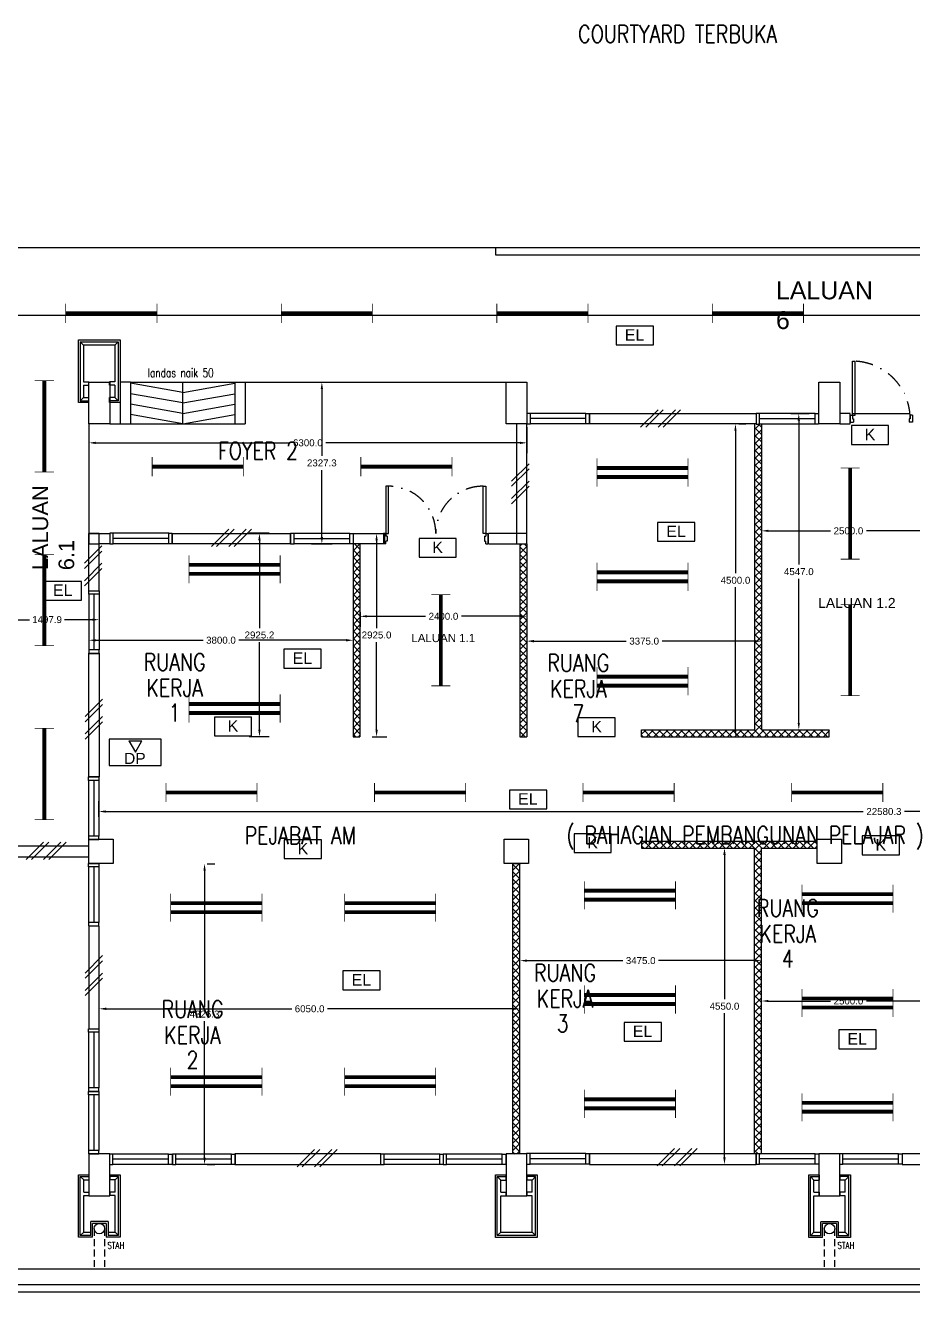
# Model space of a CAD drawing. Header units: inches. Extents: x -46 to 79554, y -41 to 101629.
# Drawn here: x 19275 to 32038, y 11924 to 30135 of the extents above; entities that cross this region are included whole.
import ezdxf
from ezdxf.enums import TextEntityAlignment as Align

# ---------------------------------------------------------------- set-up
doc = ezdxf.new("R2010")
doc.units = ezdxf.units.IN
doc.header["$MEASUREMENT"] = 0
doc.linetypes.add('DASHDOT', pattern=[1, 0.5, -0.25, 0, -0.25])
doc.linetypes.add('HIDDEN', pattern=[0.375, 0.25, -0.125])
for name, color, linetype in [('A-ARR', 4, 'Continuous'), ('A-COLUMN', 3, 'Continuous'), ('A-DOOR', 9, 'Continuous'), ('A-DRAIN', 9, 'Continuous'), ('A-DROP', 8, 'Continuous'), ('A-HATCH', 8, 'Continuous'), ('A-NOTE', 2, 'Continuous'), ('A-PANEL', 13, 'Continuous'), ('A-PARTITION', 4, 'Continuous'), ('A-PTILE', 8, 'Continuous'), ('A-ROOMSYM', 3, 'Continuous'), ('A-RWDP', 4, 'Continuous'), ('A-SYM', 8, 'Continuous'), ('A-TXTBOMBA', 7, 'Continuous'), ('A-WALL', 1, 'Continuous'), ('A-WIN', 9, 'Continuous'), ('A-WLH', 7, 'Continuous'), ('EL LIGHT', 6, 'Continuous'), ('FITTING', 1, 'Continuous'), ('K LIGHT', 3, 'Continuous'), ('LAMP', 5, 'Continuous'), ('MEAS', 7, 'Continuous')]:
    doc.layers.add(name, color=color, linetype=linetype)
doc.styles.add('arial', font='arial.ttf')
doc.styles.add('ROMANS', font='romans.shx', dxfattribs={"width": 0.75, "height": 200})
doc.styles.get("Standard").update_dxf_attribs({"font": 'arial.ttf'})
doc.styles.add('style1', font='romans.shx', dxfattribs={"height": 750})
doc.dimstyles.get("Standard").update_dxf_attribs({"dimtxt": 100, "dimasz": 100, "dimexe": 150, "dimexo": 50, "dimgap": 50, "dimtad": 0, "dimtih": 1, "dimtoh": 1, "dimdec": 1, "dimzin": 0, "dimdsep": 46, "dimtxsty": 'Standard', "dimcen": 0.09, "dimadec": 0, "dimazin": 0, "dimtfac": 1, "dimtdec": 1, "dimtofl": 0, "dimtmove": 0, "dimatfit": 3, "dimfxl": 1, "dimtolj": 1, "dimtzin": 0, "dimarcsym": 0})
pattern_1 = [(45, (2570.67, -198349.356), (-53.033009, 53.033009), []), (135, (2570.67, -198349.356), (-53.033009, -53.033009), [])]

# ---------------------------------------------------------------- blocks, each defined once
blk = doc.blocks.new('A$C75E66BF6')
at = {"layer": 'A-NOTE', "color": 8, "linetype": 'Continuous', "ltscale": 500}
for p, q in [((75, 825), (25, 875)), ((75, 650), (75, 825)), ((75, 825), (150, 825)), ((150, 875), (150, 825)), ((450, 875), (450, 825)), ((525, 825), (450, 825)), ((525, 825), (575, 875)), ((525, 650), (525, 825)), ((75, 650), (150, 650)), ((75, 75), (75, 600)), ((75, 600), (150, 600)), ((150, 650), (150, 600)), ((525, 650), (450, 650)), ((450, 650), (450, 600)), ((525, 600), (450, 600)), ((525, 75), (525, 600)), ((75, 75), (25, 25)), ((75, 75), (175, 75)), ((425, 75), (525, 75)), ((525, 75), (575, 25))]:
    blk.add_line(p, q, dxfattribs=at)
at = {"layer": 'A-PANEL', "color": 8}
for p, q in [((0, 0), (0, 900)), ((0, 900), (150, 900)), ((25, 875), (150, 875)), ((25, 25), (25, 875)), ((150, 900), (150, 875)), ((450, 900), (600, 900)), ((450, 900), (450, 875)), ((575, 875), (450, 875)), ((575, 25), (575, 875)), ((600, 900), (600, 0)), ((425, 225), (175, 225)), ((175, 25), (175, 225)), ((400, 200), (200, 200)), ((200, 0), (200, 200)), ((400, 200), (400, 0)), ((425, 225), (425, 25)), ((200, 0), (0, 0)), ((175, 25), (25, 25)), ((600, 0), (400, 0)), ((575, 25), (425, 25))]:
    blk.add_line(p, q, dxfattribs=at)
at = {"layer": 'A-RWDP', "color": 8}
blk.add_circle((300, 125), 75, dxfattribs=at)
blk = doc.blocks.new('A$C0ECF3D93')
at = {"layer": 'A-NOTE', "color": 8, "linetype": 'Continuous', "ltscale": 500}
for p, q in [((75, 825), (25, 875)), ((75, 650), (75, 825)), ((75, 825), (150, 825)), ((150, 875), (150, 825)), ((450, 875), (450, 825)), ((525, 825), (450, 825)), ((525, 825), (575, 875)), ((525, 650), (525, 825)), ((75, 650), (150, 650)), ((75, 75), (75, 600)), ((75, 600), (150, 600)), ((150, 650), (150, 600)), ((525, 650), (450, 650)), ((450, 650), (450, 600)), ((525, 600), (450, 600)), ((525, 75), (525, 600)), ((75, 75), (25, 25)), ((75, 75), (525, 75)), ((525, 75), (575, 25))]:
    blk.add_line(p, q, dxfattribs=at)
at = {"layer": 'A-PANEL', "color": 8}
for p, q in [((0, 0), (0, 900)), ((0, 900), (150, 900)), ((25, 875), (150, 875)), ((25, 25), (25, 875)), ((150, 900), (150, 875)), ((450, 900), (600, 900)), ((450, 900), (450, 875)), ((575, 875), (450, 875)), ((575, 25), (575, 875)), ((600, 900), (600, 0)), ((600, 0), (0, 0)), ((575, 25), (25, 25))]:
    blk.add_line(p, q, dxfattribs=at)
blk = doc.blocks.new('A$C52B244CD')
at = {"layer": 'A-WLH', "color": 8}
for p, q in [((0, 0), (250, 250)), ((75, 0), (325, 250)), ((250, 0), (500, 250)), ((325, 0), (575, 250))]:
    blk.add_line(p, q, dxfattribs=at)
blk = doc.blocks.new('A$C49831240')
at = {"layer": 'A-WLH', "color": 8}
for p, q in [((250, 575), (0, 325)), ((250, 500), (0, 250)), ((250, 325), (0, 75)), ((250, 250), (0, 0))]:
    blk.add_line(p, q, dxfattribs=at)
blk = doc.blocks.new('A$C04C40081')
at = {"layer": 'A-WIN', "color": 8}
for p, q in [((850, 150), (50, 150)), ((850, 75), (50, 75)), ((850, 0), (50, 0))]:
    blk.add_line(p, q, dxfattribs=at)
at = {"layer": 'A-WIN', "color": 8, "linetype": 'Continuous'}
for points in [[(50, 150), (0, 150), (0, 0), (50, 0)], [(850, 150), (900, 150), (900, 0), (850, 0)]]:
    blk.add_lwpolyline(points, close=True, dxfattribs=at)
blk = doc.blocks.new('A$C28642CDE')
at = {"layer": 'A-DOOR', "color": 8}
for p, q in [((32, 150), (0, 150)), ((0, 150), (0, 0)), ((32, 150), (32, 110)), ((50, 110), (32, 110)), ((50, 40), (32, 40)), ((32, 0), (32, 40)), ((50, 110), (50, 40)), ((1450, 110), (1450, 40)), ((1450, 110), (1468, 110)), ((1450, 40), (1468, 40)), ((1468, 150), (1500, 150)), ((1468, 150), (1468, 110)), ((1468, 0), (1468, 40)), ((1500, 150), (1500, 0)), ((32, 0), (0, 0)), ((1468, 0), (1500, 0))]:
    blk.add_line(p, q, dxfattribs=at)
for points in [[(32, 150), (70, 150), (70, 829), (32, 829)], [(1468, 150), (1430, 150), (1430, 829), (1468, 829)]]:
    blk.add_lwpolyline(points, close=True, dxfattribs=at)
at = {"layer": 'A-DOOR', "color": 8, "linetype": 'DASHDOT', "ltscale": 500}
for centre, start, end in [((72, 151), 359.9322, 90.1574), ((1428, 151), 89.8426, 180.0678)]:
    blk.add_arc(centre, 678, start, end, dxfattribs=at)
blk = doc.blocks.new('A$C4F656F16')
at = {"layer": 'A-DOOR', "color": 8}
for p, q in [((35, 100), (35, 877)), ((35, 877), (73, 877)), ((73, 100), (73, 877)), ((35, 100), (73, 100))]:
    blk.add_line(p, q, dxfattribs=at)
at = {"layer": 'A-DOOR', "color": 8, "linetype": 'Continuous'}
for p, q in [((0, 100), (35, 100)), ((0, 100), (0, 100)), ((0, 100), (0, 0)), ((0, 100), (0, 100)), ((0, 0), (50, 0)), ((35, 100), (35, 50)), ((35, 50), (50, 50)), ((50, 50), (50, 0)), ((865, 50), (850, 50)), ((850, 50), (850, 0)), ((900, 0), (850, 0)), ((900, 100), (865, 100)), ((865, 100), (865, 50)), ((900, 100), (900, 100)), ((900, 100), (900, 0)), ((900, 100), (900, 100))]:
    blk.add_line(p, q, dxfattribs=at)
at = {"layer": 'A-DOOR', "color": 8, "linetype": 'DASHDOT', "ltscale": 500}
blk.add_arc((35, 48), 830, 0.1381, 87.3759, dxfattribs=at)
blk = doc.blocks.new('*D91')
at = {"layer": 'DEFPOINTS', "color": 0, "transparency": 16777216}
for p in [(20339, 15992), (20339, 15992), (26389, 15992)]:
    blk.add_point(p, dxfattribs=at)
at = {"layer": 'MEAS', "color": 0, "lineweight": -2, "transparency": 16777216}
for p, q in [((20339, 16042), (20339, 16142)), ((26389, 16042), (26389, 16142)), ((20439, 15992), (23106, 15992)), ((26289, 15992), (23621, 15992))]:
    blk.add_line(p, q, dxfattribs=at)
at = {"layer": 'MEAS', "color": 0, "transparency": 16777216}
for points in [[(20439, 16009), (20439, 15975), (20339, 15992)], [(26289, 16009), (26289, 15975), (26389, 15992)]]:
    blk.add_solid(points, dxfattribs=at)
at = {"layer": 'MEAS', "color": 0, "transparency": 16777216, "insert": (23364, 15992), "char_height": 100, "attachment_point": 5}
blk.add_mtext('\\A1;6050.0', dxfattribs=at)
blk = doc.blocks.new('*D92')
at = {"layer": 'DEFPOINTS', "color": 0, "transparency": 16777216}
for p in [(21842, 18079), (21853, 18079), (21842, 13753)]:
    blk.add_point(p, dxfattribs=at)
at = {"layer": 'MEAS', "color": 0, "lineweight": -2, "transparency": 16777216}
for p, q in [((21892, 18079), (22003, 18079)), ((21853, 17979), (21853, 16017)), ((21853, 13853), (21853, 15815)), ((21892, 13753), (22003, 13753))]:
    blk.add_line(p, q, dxfattribs=at)
at = {"layer": 'MEAS', "color": 0, "transparency": 16777216}
for points in [[(21837, 17979), (21870, 17979), (21853, 18079)], [(21837, 13853), (21870, 13853), (21853, 13753)]]:
    blk.add_solid(points, dxfattribs=at)
at = {"layer": 'MEAS', "color": 0, "transparency": 16777216, "insert": (21853, 15916), "char_height": 100, "attachment_point": 5}
blk.add_mtext('\\A1;4326.3', dxfattribs=at)
blk = doc.blocks.new('*D93')
at = {"layer": 'DEFPOINTS', "color": 0, "transparency": 16777216}
for p in [(22832, 22830), (22643, 19904), (22832, 19904)]:
    blk.add_point(p, dxfattribs=at)
at = {"layer": 'MEAS', "color": 0, "lineweight": -2, "transparency": 16777216}
for p, q in [((22782, 22830), (22493, 22830)), ((22643, 22730), (22643, 21468)), ((22643, 20004), (22643, 21266)), ((22782, 19904), (22493, 19904))]:
    blk.add_line(p, q, dxfattribs=at)
at = {"layer": 'MEAS', "color": 0, "transparency": 16777216}
for points in [[(22626, 22730), (22659, 22730), (22643, 22830)], [(22626, 20004), (22659, 20004), (22643, 19904)]]:
    blk.add_solid(points, dxfattribs=at)
at = {"layer": 'MEAS', "color": 0, "transparency": 16777216, "insert": (22643, 21367), "char_height": 100, "attachment_point": 5}
blk.add_mtext('\\A1;2925.2', dxfattribs=at)
blk = doc.blocks.new('*D94')
at = {"layer": 'DEFPOINTS', "color": 0, "transparency": 16777216}
for p in [(20189, 21426), (23989, 21426), (23989, 21292)]:
    blk.add_point(p, dxfattribs=at)
at = {"layer": 'MEAS', "color": 0, "lineweight": -2, "transparency": 16777216}
for p, q in [((20189, 21376), (20189, 21142)), ((23989, 21376), (23989, 21142)), ((20289, 21292), (21831, 21292)), ((23889, 21292), (22346, 21292))]:
    blk.add_line(p, q, dxfattribs=at)
at = {"layer": 'MEAS', "color": 0, "transparency": 16777216}
for points in [[(20289, 21309), (20289, 21275), (20189, 21292)], [(23889, 21309), (23889, 21275), (23989, 21292)]]:
    blk.add_solid(points, dxfattribs=at)
at = {"layer": 'MEAS', "color": 0, "transparency": 16777216, "insert": (22089, 21292), "char_height": 100, "attachment_point": 5}
blk.add_mtext('\\A1;3800.0', dxfattribs=at)
blk = doc.blocks.new('*D95')
at = {"layer": 'DEFPOINTS', "color": 0, "transparency": 16777216}
for p in [(29166, 18304), (29331, 18304), (29166, 13754)]:
    blk.add_point(p, dxfattribs=at)
at = {"layer": 'MEAS', "color": 0, "lineweight": -2, "transparency": 16777216}
for p, q in [((29216, 18304), (29481, 18304)), ((29331, 18204), (29331, 16130)), ((29331, 13854), (29331, 15928)), ((29216, 13754), (29481, 13754))]:
    blk.add_line(p, q, dxfattribs=at)
at = {"layer": 'MEAS', "color": 0, "transparency": 16777216}
for points in [[(29314, 18204), (29348, 18204), (29331, 18304)], [(29314, 13854), (29348, 13854), (29331, 13754)]]:
    blk.add_solid(points, dxfattribs=at)
at = {"layer": 'MEAS', "color": 0, "transparency": 16777216, "insert": (29331, 16029), "char_height": 100, "attachment_point": 5}
blk.add_mtext('\\A1;4550.0', dxfattribs=at)
blk = doc.blocks.new('*D96')
at = {"layer": 'DEFPOINTS', "color": 0, "transparency": 16777216}
for p in [(26389, 16685), (29864, 16685), (29864, 16685)]:
    blk.add_point(p, dxfattribs=at)
at = {"layer": 'MEAS', "color": 0, "lineweight": -2, "transparency": 16777216}
for p, q in [((26389, 16735), (26389, 16835)), ((29864, 16735), (29864, 16835)), ((26489, 16685), (27869, 16685)), ((29764, 16685), (28384, 16685))]:
    blk.add_line(p, q, dxfattribs=at)
at = {"layer": 'MEAS', "color": 0, "transparency": 16777216}
for points in [[(26489, 16701), (26489, 16668), (26389, 16685)], [(29764, 16701), (29764, 16668), (29864, 16685)]]:
    blk.add_solid(points, dxfattribs=at)
at = {"layer": 'MEAS', "color": 0, "transparency": 16777216, "insert": (28126, 16685), "char_height": 100, "attachment_point": 5}
blk.add_mtext('\\A1;3475.0', dxfattribs=at)
blk = doc.blocks.new('*D97')
at = {"layer": 'DEFPOINTS', "color": 0, "transparency": 16777216}
for p in [(29864, 16104), (32364, 16104), (32364, 16104)]:
    blk.add_point(p, dxfattribs=at)
at = {"layer": 'MEAS', "color": 0, "lineweight": -2, "transparency": 16777216}
for p, q in [((29864, 16154), (29864, 16254)), ((32364, 16154), (32364, 16254)), ((29964, 16104), (30856, 16104)), ((32264, 16104), (31372, 16104))]:
    blk.add_line(p, q, dxfattribs=at)
at = {"layer": 'MEAS', "color": 0, "transparency": 16777216}
for points in [[(29964, 16121), (29964, 16088), (29864, 16104)], [(32264, 16121), (32264, 16088), (32364, 16104)]]:
    blk.add_solid(points, dxfattribs=at)
at = {"layer": 'MEAS', "color": 0, "transparency": 16777216, "insert": (31114, 16104), "char_height": 100, "attachment_point": 5}
blk.add_mtext('\\A1;2500.0', dxfattribs=at)
blk = doc.blocks.new('*D100')
at = {"layer": 'DEFPOINTS', "color": 0, "transparency": 16777216}
for p in [(29489, 24404), (29489, 24404), (29489, 19904)]:
    blk.add_point(p, dxfattribs=at)
at = {"layer": 'MEAS', "color": 0, "lineweight": -2, "transparency": 16777216}
for p, q in [((29539, 24404), (29639, 24404)), ((29489, 24304), (29489, 22255)), ((29489, 20004), (29489, 22053)), ((29539, 19904), (29639, 19904))]:
    blk.add_line(p, q, dxfattribs=at)
at = {"layer": 'MEAS', "color": 0, "transparency": 16777216}
for points in [[(29472, 24304), (29505, 24304), (29489, 24404)], [(29472, 20004), (29505, 20004), (29489, 19904)]]:
    blk.add_solid(points, dxfattribs=at)
at = {"layer": 'MEAS', "color": 0, "transparency": 16777216, "insert": (29489, 22154), "char_height": 100, "attachment_point": 5}
blk.add_mtext('\\A1;4500.0', dxfattribs=at)
blk = doc.blocks.new('*D101')
at = {"layer": 'DEFPOINTS', "color": 0, "transparency": 16777216}
for p in [(26489, 21292), (29864, 21292), (29864, 21279)]:
    blk.add_point(p, dxfattribs=at)
at = {"layer": 'MEAS', "color": 0, "lineweight": -2, "transparency": 16777216}
for p, q in [((26489, 21242), (26489, 21129)), ((26589, 21279), (27919, 21279)), ((29764, 21279), (28434, 21279)), ((29864, 21242), (29864, 21129))]:
    blk.add_line(p, q, dxfattribs=at)
at = {"layer": 'MEAS', "color": 0, "transparency": 16777216}
for points in [[(26589, 21296), (26589, 21262), (26489, 21279)], [(29764, 21296), (29764, 21262), (29864, 21279)]]:
    blk.add_solid(points, dxfattribs=at)
at = {"layer": 'MEAS', "color": 0, "transparency": 16777216, "insert": (28176, 21279), "char_height": 100, "attachment_point": 5}
blk.add_mtext('\\A1;3375.0', dxfattribs=at)
blk = doc.blocks.new('*D108')
at = {"layer": 'DEFPOINTS', "color": 0, "transparency": 16777216}
for p in [(20333, 18829), (20333, 18703), (42914, 18703)]:
    blk.add_point(p, dxfattribs=at)
at = {"layer": 'MEAS', "color": 0, "lineweight": -2, "transparency": 16777216}
for p, q in [((20333, 18753), (20333, 18979)), ((42914, 18753), (42914, 18979)), ((20433, 18829), (31326, 18829)), ((42814, 18829), (31921, 18829))]:
    blk.add_line(p, q, dxfattribs=at)
at = {"layer": 'MEAS', "color": 0, "transparency": 16777216}
for points in [[(20433, 18846), (20433, 18812), (20333, 18829)], [(42814, 18846), (42814, 18812), (42914, 18829)]]:
    blk.add_solid(points, dxfattribs=at)
at = {"layer": 'MEAS', "color": 0, "transparency": 16777216, "insert": (31624, 18829), "char_height": 100, "attachment_point": 5}
blk.add_mtext('\\A1;22580.3', dxfattribs=at)
blk = doc.blocks.new('*D110')
at = {"layer": 'DEFPOINTS', "color": 0, "transparency": 16777216}
for p in [(24089, 21746), (26489, 21746), (26489, 21636)]:
    blk.add_point(p, dxfattribs=at)
at = {"layer": 'MEAS', "color": 0, "lineweight": -2, "transparency": 16777216}
for p, q in [((24089, 21696), (24089, 21486)), ((26489, 21696), (26489, 21486)), ((24189, 21636), (25031, 21636)), ((26389, 21636), (25547, 21636))]:
    blk.add_line(p, q, dxfattribs=at)
at = {"layer": 'MEAS', "color": 0, "transparency": 16777216}
for points in [[(24189, 21653), (24189, 21620), (24089, 21636)], [(26389, 21653), (26389, 21620), (26489, 21636)]]:
    blk.add_solid(points, dxfattribs=at)
at = {"layer": 'MEAS', "color": 0, "transparency": 16777216, "insert": (25289, 21636), "char_height": 100, "attachment_point": 5}
blk.add_mtext('\\A1;2400.0', dxfattribs=at)
blk = doc.blocks.new('*D111')
at = {"layer": 'DEFPOINTS', "color": 0, "transparency": 16777216}
for p in [(24214, 22829), (24214, 19904), (24327, 19904)]:
    blk.add_point(p, dxfattribs=at)
at = {"layer": 'MEAS', "color": 0, "lineweight": -2, "transparency": 16777216}
for p, q in [((24264, 22829), (24477, 22829)), ((24327, 22729), (24327, 21468)), ((24327, 20004), (24327, 21266)), ((24264, 19904), (24477, 19904))]:
    blk.add_line(p, q, dxfattribs=at)
at = {"layer": 'MEAS', "color": 0, "transparency": 16777216}
for points in [[(24311, 22729), (24344, 22729), (24327, 22829)], [(24311, 20004), (24344, 20004), (24327, 19904)]]:
    blk.add_solid(points, dxfattribs=at)
at = {"layer": 'MEAS', "color": 0, "transparency": 16777216, "insert": (24327, 21367), "char_height": 100, "attachment_point": 5}
blk.add_mtext('\\A1;2925.0', dxfattribs=at)
blk = doc.blocks.new('*D112')
at = {"layer": 'DEFPOINTS', "color": 0, "transparency": 16777216}
for p in [(29864, 23228), (32364, 23228), (32364, 22865)]:
    blk.add_point(p, dxfattribs=at)
at = {"layer": 'MEAS', "color": 0, "lineweight": -2, "transparency": 16777216}
for p, q in [((29864, 23178), (29864, 22715)), ((32364, 23178), (32364, 22715)), ((29964, 22865), (30856, 22865)), ((32264, 22865), (31372, 22865))]:
    blk.add_line(p, q, dxfattribs=at)
at = {"layer": 'MEAS', "color": 0, "transparency": 16777216}
for points in [[(29964, 22882), (29964, 22849), (29864, 22865)], [(32264, 22882), (32264, 22849), (32364, 22865)]]:
    blk.add_solid(points, dxfattribs=at)
at = {"layer": 'MEAS', "color": 0, "transparency": 16777216, "insert": (31114, 22865), "char_height": 100, "attachment_point": 5}
blk.add_mtext('\\A1;2500.0', dxfattribs=at)
blk = doc.blocks.new('*D113')
at = {"layer": 'DEFPOINTS', "color": 0, "transparency": 16777216}
for p in [(30235, 24551), (30235, 20004), (30400, 20004)]:
    blk.add_point(p, dxfattribs=at)
at = {"layer": 'MEAS', "color": 0, "lineweight": -2, "transparency": 16777216}
for p, q in [((30285, 24551), (30550, 24551)), ((30400, 24451), (30400, 22379)), ((30400, 20104), (30400, 22177)), ((30285, 20004), (30550, 20004))]:
    blk.add_line(p, q, dxfattribs=at)
at = {"layer": 'MEAS', "color": 0, "transparency": 16777216}
for points in [[(30383, 24451), (30416, 24451), (30400, 24551)], [(30383, 20104), (30416, 20104), (30400, 20004)]]:
    blk.add_solid(points, dxfattribs=at)
at = {"layer": 'MEAS', "color": 0, "transparency": 16777216, "insert": (30400, 22278), "char_height": 100, "attachment_point": 5}
blk.add_mtext('\\A1;4547.0', dxfattribs=at)
blk = doc.blocks.new('*D118')
at = {"layer": 'DEFPOINTS', "color": 0, "transparency": 16777216}
for p in [(20189, 24404), (26489, 24404), (26489, 24131)]:
    blk.add_point(p, dxfattribs=at)
at = {"layer": 'MEAS', "color": 0, "lineweight": -2, "transparency": 16777216}
for p, q in [((20189, 24354), (20189, 23981)), ((26489, 24354), (26489, 23981)), ((20289, 24131), (23081, 24131)), ((26389, 24131), (23596, 24131))]:
    blk.add_line(p, q, dxfattribs=at)
at = {"layer": 'MEAS', "color": 0, "transparency": 16777216}
for points in [[(20289, 24147), (20289, 24114), (20189, 24131)], [(26389, 24147), (26389, 24114), (26489, 24131)]]:
    blk.add_solid(points, dxfattribs=at)
at = {"layer": 'MEAS', "color": 0, "transparency": 16777216, "insert": (23339, 24131), "char_height": 100, "attachment_point": 5}
blk.add_mtext('\\A1;6300.0', dxfattribs=at)
blk = doc.blocks.new('*D119')
at = {"layer": 'DEFPOINTS', "color": 0, "transparency": 16777216}
for p in [(23339, 25004), (23339, 22677), (23540, 22677)]:
    blk.add_point(p, dxfattribs=at)
at = {"layer": 'MEAS', "color": 0, "lineweight": -2, "transparency": 16777216}
for p, q in [((23389, 25004), (23690, 25004)), ((23540, 24904), (23540, 23942)), ((23540, 22777), (23540, 23740)), ((23389, 22677), (23690, 22677))]:
    blk.add_line(p, q, dxfattribs=at)
at = {"layer": 'MEAS', "color": 0, "transparency": 16777216}
for points in [[(23524, 24904), (23557, 24904), (23540, 25004)], [(23524, 22777), (23557, 22777), (23540, 22677)]]:
    blk.add_solid(points, dxfattribs=at)
at = {"layer": 'MEAS', "color": 0, "transparency": 16777216, "insert": (23540, 23841), "char_height": 100, "attachment_point": 5}
blk.add_mtext('\\A1;2327.3', dxfattribs=at)
blk = doc.blocks.new('*D166')
at = {"layer": 'DEFPOINTS', "color": 0, "transparency": 16777216}
for p in [(18839, 21717), (20337, 21717), (20337, 21588)]:
    blk.add_point(p, dxfattribs=at)
at = {"layer": 'MEAS', "color": 0, "lineweight": -2, "transparency": 16777216}
for p, q in [((18839, 21667), (18839, 21438)), ((18939, 21588), (19335, 21588)), ((20237, 21588), (19841, 21588)), ((20337, 21667), (20337, 21438))]:
    blk.add_line(p, q, dxfattribs=at)
at = {"layer": 'MEAS', "color": 0, "transparency": 16777216}
for points in [[(18939, 21604), (18939, 21571), (18839, 21588)], [(20237, 21604), (20237, 21571), (20337, 21588)]]:
    blk.add_solid(points, dxfattribs=at)
at = {"layer": 'MEAS', "color": 0, "transparency": 16777216, "insert": (19588, 21588), "char_height": 100, "attachment_point": 5}
blk.add_mtext('\\A1;1497.9', dxfattribs=at)
blk = doc.blocks.new('*D168')
at = {"layer": 'DEFPOINTS', "color": 0, "transparency": 16777216}
for p in [(18839, 25967), (18839, 25823), (50114, 25823)]:
    blk.add_point(p, dxfattribs=at)
at = {"layer": 'MEAS', "color": 0, "lineweight": -2, "transparency": 16777216}
for p, q in [((18839, 25873), (18839, 26117)), ((50114, 25873), (50114, 26117)), ((18939, 25967), (34180, 25967)), ((50014, 25967), (34772, 25967))]:
    blk.add_line(p, q, dxfattribs=at)
at = {"layer": 'MEAS', "color": 0, "transparency": 16777216}
for points in [[(18939, 25984), (18939, 25950), (18839, 25967)], [(50014, 25984), (50014, 25950), (50114, 25967)]]:
    blk.add_solid(points, dxfattribs=at)
at = {"layer": 'MEAS', "color": 0, "transparency": 16777216, "insert": (34476, 25967), "char_height": 100, "attachment_point": 5}
blk.add_mtext('\\A1;31275.0', dxfattribs=at)
blk = doc.blocks.new('YBC 236')
at = {"layer": 'LAMP'}
for points, const_width in [([(-134682, 193808), (-134682, 193533)], 10.9), ([(-133371, 193808), (-133371, 193533)], 10.9), ([(-134682, 193671), (-133371, 193671)], 54.6), ([(-134682, 193679), (-134682, 193404)], 10.9), ([(-133371, 193679), (-133371, 193404)], 10.9), ([(-134682, 193542), (-133371, 193542)], 54.6)]:
    blk.add_lwpolyline(points, dxfattribs=dict(at, const_width=const_width))
blk = doc.blocks.new('*U180')
at = {"layer": 'LAMP'}
blk.add_blockref('YBC 236', (134027, -193606, -5), dxfattribs=at)
blk = doc.blocks.new('*U181')
at = {"layer": 'LAMP', "color": 0, "linetype": 'ByBlock', "lineweight": -2, "transparency": 16777216}
for p in [(0, 2000), (0, 0)]:
    blk.add_blockref('*U180', p, dxfattribs=at)
blk = doc.blocks.new('*U182')
at = {"layer": 'FITTING', "color": 1, "linetype": 'Continuous'}
blk.add_blockref('YBC 236', (134027, -193606, -5), dxfattribs=at)
blk = doc.blocks.new('*U183')
at = {"layer": 'LAMP', "color": 0, "linetype": 'ByBlock', "lineweight": -2, "transparency": 16777216}
for p in [(0, 2500), (2500, 2500), (0, 0), (2500, 0)]:
    blk.add_blockref('*U182', p, dxfattribs=at)
blk = doc.blocks.new('*U184')
at = {"layer": 'FITTING', "color": 1, "linetype": 'Continuous'}
blk.add_blockref('YBC 236', (134027, -193606, -5), dxfattribs=at)
blk = doc.blocks.new('*U185')
at = {"layer": 'LAMP', "color": 0, "linetype": 'ByBlock', "lineweight": -2, "transparency": 16777216}
for p in [(0, 3000), (0, 1500), (0, 0)]:
    blk.add_blockref('*U184', p, dxfattribs=at)
blk = doc.blocks.new('*U186')
at = {"layer": 'FITTING', "color": 1, "linetype": 'Continuous'}
blk.add_blockref('YBC 236', (134027, -193606, -5), dxfattribs=at)
blk = doc.blocks.new('*U187')
at = {"layer": 'LAMP', "color": 0, "linetype": 'ByBlock', "lineweight": -2, "transparency": 16777216}
for p in [(0, 3000), (0, 1500), (0, 0)]:
    blk.add_blockref('*U186', p, dxfattribs=at)
blk = doc.blocks.new('*U192')
at = {"layer": 'FITTING', "color": 1, "linetype": 'Continuous'}
blk.add_blockref('YBC 236', (134027, -193606, -5), dxfattribs=at)
blk = doc.blocks.new('*U193')
at = {"layer": 'LAMP', "color": 0, "linetype": 'ByBlock', "lineweight": -2, "transparency": 16777216}
for p in [(0, 3000), (0, 1500), (0, 0)]:
    blk.add_blockref('*U192', p, dxfattribs=at)
blk = doc.blocks.new('YBC136')
at = {"layer": 'LAMP'}
for points, const_width in [([(-135001, 195388), (-133690, 195388)], 54.6), ([(-135001, 195526), (-135001, 195250)], 10.9), ([(-133690, 195526), (-133690, 195250)], 10.9)]:
    blk.add_lwpolyline(points, dxfattribs=dict(at, const_width=const_width))
blk = doc.blocks.new('*U202')
at = {"layer": 'LAMP'}
blk.add_blockref('YBC136', (134346, -195388, -5), dxfattribs=at)
blk = doc.blocks.new('*U203')
at = {"layer": 'LAMP', "color": 0, "linetype": 'ByBlock', "lineweight": -2, "transparency": 16777216}
for p in [(0, 0), (3000, 0), (6000, 0), (9000, 0), (12000, 0), (15000, 0), (18000, 0)]:
    blk.add_blockref('*U202', p, dxfattribs=at)
blk = doc.blocks.new('*U206')
at = {"layer": 'LAMP'}
blk.add_blockref('YBC136', (134346, -195388, -5), dxfattribs=at)
blk = doc.blocks.new('*U207')
at = {"layer": 'LAMP', "color": 0, "linetype": 'ByBlock', "lineweight": -2, "transparency": 16777216}
for p in [(0, 0), (1965, 0)]:
    blk.add_blockref('*U206', p, dxfattribs=at)
blk = doc.blocks.new('*U211')
at = {"layer": 'LAMP'}
blk.add_blockref('YBC136', (134346, -195388, -5), dxfattribs=at)
blk = doc.blocks.new('*U212')
at = {"layer": 'LAMP', "color": 0, "linetype": 'ByBlock', "lineweight": -2, "transparency": 16777216}
for p in [(0, 0), (3000, 0)]:
    blk.add_blockref('*U211', p, dxfattribs=at)
blk = doc.blocks.new('*U272')
at = {"layer": 'LAMP'}
blk.add_blockref('YBC136', (134346, -195388, -5), dxfattribs=at)
blk = doc.blocks.new('*U273')
at = {"layer": 'LAMP', "color": 0, "linetype": 'ByBlock', "lineweight": -2, "transparency": 16777216}
for p in [(0, 0), (3100, 0), (6200, 0), (9300, 0), (12400, 0), (15500, 0), (18600, 0), (21700, 0), (24800, 0), (27900, 0)]:
    blk.add_blockref('*U272', p, dxfattribs=at)
blk = doc.blocks.new('*U274')
at = {"layer": 'LAMP', "rotation": 270}
blk.add_blockref('YBC136', (-195388, -134346, -5), dxfattribs=at)
blk = doc.blocks.new('*U275')
at = {"layer": 'LAMP', "color": 0, "linetype": 'ByBlock', "lineweight": -2, "transparency": 16777216}
for p in [(0, 5000), (0, 2500), (0, 0)]:
    blk.add_blockref('*U274', p, dxfattribs=at)
blk = doc.blocks.new('EXIT LAMP')
at = {"layer": 'K LIGHT', "color": 3}
blk.add_lwpolyline([(54141, 5237), (53605, 5237), (53605, 4967), (54141, 4967)], close=True, dxfattribs=at)
at = {"layer": 'K LIGHT', "color": 3, "style": 'arial'}
blk.add_text('K', height=165, dxfattribs=at).set_placement((53796, 5027))
blk = doc.blocks.new('EMERGENCY LIGHT')
at = {"layer": 'EL LIGHT', "color": 6}
blk.add_lwpolyline([(49518, 4900), (48981, 4900), (48981, 4630), (49518, 4630)], close=True, dxfattribs=at)
at = {"layer": 'EL LIGHT', "color": 6, "style": 'arial'}
blk.add_text('EL', height=164.8, dxfattribs=at).set_placement((49105, 4690))

msp = doc.modelspace()

# ---------------------------------------------------------------- hatches: boundary and pattern name
at = {"layer": 'A-HATCH'}
h = msp.add_hatch(dxfattribs=at)
h.set_pattern_fill('ANSI37', color=8, scale=600)
h.set_pattern_definition(pattern_1)
h.paths.add_polyline_path([(29863.78, 24404.44), (29838.78, 24404.44), (29788.78, 24404.44), (29763.78, 24404.44), (29763.78, 20004.44), (28138.78, 20004.44), (28138.78, 19904.44), (30838.78, 19904.44), (30838.78, 20004.44), (29863.78, 20004.44)])
h = msp.add_hatch(dxfattribs=at)
h.set_pattern_fill('ANSI37', color=8, scale=600)
h.set_pattern_definition(pattern_1)
h.paths.add_polyline_path([(24088.78, 22679.44), (23988.78, 22679.44), (23988.78, 19904.44), (24088.78, 19904.44)])
h = msp.add_hatch(dxfattribs=at)
h.set_pattern_fill('ANSI37', color=8, scale=600)
h.set_pattern_definition(pattern_1)
h.paths.add_polyline_path([(26488.78, 22679.44), (26388.78, 22679.44), (26388.78, 19904.44), (26488.78, 19904.44)])
h = msp.add_hatch(dxfattribs=at)
h.set_pattern_fill('ANSI37', color=8, scale=600)
h.set_pattern_definition(pattern_1)
h.paths.add_polyline_path([(29863.78, 18254.44), (29763.78, 18254.44), (29763.78, 13904.44), (29788.78, 13904.44), (29838.78, 13904.44), (29863.78, 13904.44)])
h.paths.add_polyline_path([(30663.78, 18304.44), (30663.78, 18404.44), (28138.78, 18404.44), (28138.78, 18304.44), (29763.78, 18304.44), (29763.78, 18254.44), (29863.78, 18254.44), (29863.78, 18304.44)])
h = msp.add_hatch(dxfattribs=at)
h.set_pattern_fill('ANSI37', color=8, scale=600)
h.set_pattern_definition(pattern_1)
h.paths.add_polyline_path([(26388.78, 18079.44), (26338.78, 18079.44), (26338.78, 13904.44), (26388.78, 13904.44)])
h.paths.add_polyline_path([(26338.78, 18079.44), (26288.78, 18079.44), (26288.78, 13904.44), (26338.78, 13904.44)])

# ---------------------------------------------------------------- linework, layer by layer
at = {"color": 8}
for p, q in [((20638.78, 25004.44), (20638.78, 24404.44)), ((20788.78, 25004.44), (20638.78, 25004.44)), ((20788.78, 25004.44), (20788.78, 24404.44)), ((22288.78, 25004.44), (22288.78, 24404.44)), ((22288.78, 25004.44), (22438.78, 25004.44)), ((22438.78, 25004.44), (22438.78, 24404.44)), ((22438.78, 25004.44), (26188.78, 25004.44)), ((31173.78, 24554.44), (32003.78, 24554.44))]:
    msp.add_line(p, q, dxfattribs=at)
at = {"layer": 'A-ARR', "color": 8}
msp.add_line((26288.78, 18079.44), (26388.78, 18079.44), dxfattribs=at)
at = {"layer": 'A-COLUMN', "color": 8}
for points in [[(20188.78, 25004.44), (20488.78, 25004.44), (20488.78, 24404.44), (20188.78, 24404.44)], [(26188.78, 25004.44), (26488.78, 25004.44), (26488.78, 24404.44), (26188.78, 24404.44)], [(30688.78, 25004.44), (30988.78, 25004.44), (30988.78, 24404.44), (30688.78, 24404.44)], [(20338.78, 22829.44), (20188.78, 22829.44), (20188.78, 22679.44), (20338.78, 22679.44)], [(26488.78, 22829.44), (26338.78, 22829.44), (26338.78, 22679.44), (26488.78, 22679.44)], [(20188.78, 18429.44), (20538.78, 18429.44), (20538.78, 18079.44), (20188.78, 18079.44)], [(26163.78, 18429.44), (26513.78, 18429.44), (26513.78, 18079.44), (26163.78, 18079.44)], [(30663.78, 18429.44), (31013.78, 18429.44), (31013.78, 18079.44), (30663.78, 18079.44)], [(20188.78, 13304.44), (20488.78, 13304.44), (20488.78, 13904.44), (20188.78, 13904.44)], [(26188.78, 13304.44), (26488.78, 13304.44), (26488.78, 13904.44), (26188.78, 13904.44)], [(30688.78, 13304.44), (30988.78, 13304.44), (30988.78, 13904.44), (30688.78, 13904.44)]]:
    msp.add_lwpolyline(points, close=True, dxfattribs=at)
at = {"layer": 'A-DRAIN', "color": 8, "linetype": 'Continuous', "ltscale": 1000}
for p, q in [((42738.78, 26934.44), (18508.78, 26934.44)), ((26038.78, 26934.44), (26038.78, 26834.44)), ((26038.78, 26834.44), (42838.78, 26834.44)), ((18838.78, 12254.44), (44338.78, 12254.44)), ((44568.78, 12024.44), (18608.78, 12024.44)), ((18508.78, 11924.44), (44668.78, 11924.44))]:
    msp.add_line(p, q, dxfattribs=at)
at = {"layer": 'A-DROP', "color": 8}
for p, q in [((20788.78, 25004.44), (22288.78, 25004.44)), ((20188.78, 24404.44), (20188.78, 22829.44)), ((20488.78, 24404.44), (22438.78, 24404.44))]:
    msp.add_line(p, q, dxfattribs=at)
at = {"layer": 'A-NOTE', "color": 8, "linetype": 'Continuous', "ltscale": 500}
msp.add_line((21538.78, 24404.44), (21538.78, 25004.44), dxfattribs=at)
at = {"layer": 'A-PARTITION', "color": 8}
for p, q in [((29763.78, 24404.44), (29763.78, 20004.44)), ((29863.78, 24404.44), (29863.78, 20004.44)), ((23988.78, 22679.44), (23988.78, 19904.44)), ((24088.78, 22679.44), (24088.78, 19904.44)), ((26388.78, 22679.44), (26388.78, 19904.44)), ((26488.78, 22679.44), (26488.78, 19904.44)), ((23988.78, 19904.44), (24088.78, 19904.44)), ((26388.78, 19904.44), (26488.78, 19904.44)), ((28138.78, 20004.44), (29763.78, 20004.44)), ((28138.78, 19904.44), (28138.78, 20004.44)), ((28138.78, 19904.44), (30838.78, 19904.44)), ((29863.78, 20004.44), (30838.78, 20004.44)), ((30838.78, 19904.44), (30838.78, 20004.44)), ((28138.78, 18404.44), (30663.78, 18404.44)), ((28138.78, 18404.44), (28138.78, 18304.44)), ((28138.78, 18304.44), (29763.78, 18304.44)), ((29763.78, 13904.44), (29763.78, 18304.44)), ((29863.78, 13904.44), (29863.78, 18304.44)), ((29863.78, 18304.44), (30663.78, 18304.44)), ((26288.78, 13904.44), (26288.78, 18079.44)), ((26388.78, 13904.44), (26388.78, 18079.44))]:
    msp.add_line(p, q, dxfattribs=at)
at = {"layer": 'A-PTILE', "color": 8}
for p, q in [((21538.78, 24854.44), (20788.78, 24986.68)), ((21538.78, 24854.44), (22288.78, 24986.68)), ((21538.78, 24704.44), (20788.78, 24836.68)), ((21538.78, 24704.44), (22288.78, 24836.68)), ((21538.78, 24554.44), (20788.78, 24686.68)), ((21538.78, 24554.44), (22288.78, 24686.68)), ((21538.78, 24404.44), (20788.78, 24536.68)), ((21538.78, 24404.44), (22288.78, 24536.68))]:
    msp.add_line(p, q, dxfattribs=at)
at = {"layer": 'A-RWDP', "color": 8, "linetype": 'HIDDEN', "ltscale": 400}
for p, q in [((20263.78, 12829.44), (20263.78, 12254.44)), ((20413.78, 12829.44), (20413.78, 12254.44)), ((30763.78, 12829.44), (30763.78, 12254.44)), ((30913.78, 12829.44), (30913.78, 12254.44))]:
    msp.add_line(p, q, dxfattribs=at)
at = {"layer": 'A-TXTBOMBA', "color": 8}
for p, q in [((20761.81, 19845.08), (20857.54, 19681.98)), ((20761.81, 19845.08), (20950.16, 19845.08)), ((20857.54, 19681.98), (20950.16, 19845.08))]:
    msp.add_line(p, q, dxfattribs=at)
msp.add_lwpolyline([(21230.99, 19870.76), (20480.98, 19870.76), (20480.98, 19492.88), (21230.99, 19492.88)], close=True, dxfattribs=at)
at = {"layer": 'A-WALL', "color": 8}
for p, q in [((26488.78, 24404.44), (26338.78, 24404.44)), ((26338.78, 24404.44), (26338.78, 22829.44)), ((26488.78, 22679.44), (26488.78, 24404.44)), ((31138.78, 24554.44), (30988.78, 24554.44)), ((30988.78, 24404.44), (31138.78, 24404.44)), ((31138.78, 24404.44), (31138.78, 24554.44)), ((20188.78, 22829.44), (20488.78, 22829.44)), ((20188.78, 22004.44), (20188.78, 22829.44)), ((20488.78, 22829.44), (20488.78, 22679.44)), ((21388.78, 22829.44), (23088.78, 22829.44)), ((21388.78, 22829.44), (21388.78, 22679.44)), ((23088.78, 22829.44), (23088.78, 22679.44)), ((23988.78, 22829.44), (24438.78, 22829.44)), ((23988.78, 22829.44), (23988.78, 22679.44)), ((24438.78, 22829.44), (24438.78, 22679.44)), ((24438.78, 22829.44), (24438.78, 22679.44)), ((26338.78, 22829.44), (25938.78, 22829.44)), ((25938.78, 22679.44), (25938.78, 22829.44)), ((20488.78, 22679.44), (20338.78, 22679.44)), ((20338.78, 22004.44), (20338.78, 22679.44)), ((23088.78, 22679.44), (21388.78, 22679.44)), ((24438.78, 22679.44), (23988.78, 22679.44)), ((25938.78, 22679.44), (26488.78, 22679.44)), ((20188.78, 22004.44), (20338.78, 22004.44)), ((20188.78, 18329.44), (18838.78, 18329.44)), ((18838.78, 18179.44), (20188.78, 18179.44))]:
    msp.add_line(p, q, dxfattribs=at)
at = {"layer": 'A-WALL', "color": 8, "linetype": 'Continuous', "ltscale": 900}
for p, q in [((27388.78, 24554.44), (29788.78, 24554.44)), ((27388.78, 24404.44), (27388.78, 24554.44)), ((29788.78, 24404.44), (27388.78, 24404.44)), ((29788.78, 24554.44), (29788.78, 24404.44)), ((21388.78, 22679.44), (21388.78, 22829.44)), ((23088.78, 22679.44), (23088.78, 22829.44)), ((20338.78, 14804.44), (20188.78, 14804.44)), ((24388.78, 13904.44), (22288.78, 13904.44)), ((22288.78, 13904.44), (22288.78, 13754.44)), ((24388.78, 13754.44), (24388.78, 13904.44)), ((29788.78, 13904.44), (27388.78, 13904.44)), ((27388.78, 13904.44), (27388.78, 13754.44)), ((29788.78, 13754.44), (29788.78, 13904.44)), ((34288.78, 13904.44), (31888.78, 13904.44)), ((31888.78, 13904.44), (31888.78, 13754.44)), ((22288.78, 13754.44), (24388.78, 13754.44)), ((27388.78, 13754.44), (29788.78, 13754.44)), ((31888.78, 13754.44), (34288.78, 13754.44))]:
    msp.add_line(p, q, dxfattribs=at)
at = {"layer": 'A-WALL', "color": 8}
for points in [[(20188.78, 21104.44), (20338.78, 21104.44), (20338.78, 19329.44), (20188.78, 19329.44)], [(20188.78, 15704.44), (20338.78, 15704.44), (20338.78, 17179.44), (20188.78, 17179.44)]]:
    msp.add_lwpolyline(points, close=True, dxfattribs=at)

# ---------------------------------------------------------------- block references
at = {"layer": 'A-ARR', "color": 8, "rotation": 180}
msp.add_blockref('A$C0ECF3D93', (20637.8, 25610.19), dxfattribs=at)
at = {"layer": 'A-ARR', "color": 8}
for name, p in [('A$C75E66BF6', (20040.06, 12706.94)), ('A$C0ECF3D93', (26038.37, 12704.85)), ('A$C75E66BF6', (30542.14, 12704.55))]:
    msp.add_blockref(name, p, dxfattribs=at)
at = {"layer": 'A-DOOR', "color": 8}
for name, p in [('A$C4F656F16', (31136.78, 24427.26)), ('A$C28642CDE', (24429, 22677.6))]:
    msp.add_blockref(name, p, dxfattribs=at)
at = {"layer": 'A-WIN', "color": 8}
for p in [(26489.18, 24404.33), (29784.94, 24401.43), (20489.17, 22679.61), (23090.32, 22677.16), (20485.76, 13753.12), (21391.74, 13753.12), (24385.07, 13751.17), (25284.81, 13752.56), (26484.5, 13759.77), (29786.39, 13757.66), (30984.48, 13757.18)]:
    msp.add_blockref('A$C04C40081', p, dxfattribs=at)
at = {"layer": 'A-WIN', "color": 8, "rotation": 90}
for p in [(20336.7, 21102.69), (20333.46, 18426.47), (20333.46, 17183.7), (20334.72, 14806.33), (20334.81, 13905.01)]:
    msp.add_blockref('A$C04C40081', p, dxfattribs=at)
at = {"layer": 'A-WLH', "color": 8}
for name, p in [('A$C52B244CD', (28124.87, 24357.74)), ('A$C49831240', (26269.57, 23255.87)), ('A$C52B244CD', (21952.06, 22641.26)), ('A$C49831240', (20127.18, 22073.26)), ('A$C49831240', (20135.29, 19869.5)), ('A$C52B244CD', (19287.61, 18137.48)), ('A$C49831240', (20136.94, 16181.63)), ('A$C52B244CD', (23184.28, 13718.42)), ('A$C52B244CD', (28361.91, 13733.19))]:
    msp.add_blockref(name, p, dxfattribs=at)
at = {"layer": 'EL LIGHT', "color": 0}
msp.add_blockref('EMERGENCY LIGHT', (-20612.16, 18086.13), dxfattribs=at)
at = {"layer": 'LAMP', "color": 0}
for name, p in [('*U273', (20511.45, 25993.18, -10.92)), ('EMERGENCY LIGHT', (-21207.95, 20910)), ('*U275', (19547.95, 19368.74, -5.46)), ('EXIT LAMP', (-22449.4, 19141.71)), ('*U212', (21755.16, 23788.58)), ('*U193', (28152.02, 20703.69, 5.46)), ('EXIT LAMP', (-28666.91, 17518.76)), ('*U181', (22284.59, 20310.68)), ('EMERGENCY LIGHT', (-29433.49, 17239.22, -10.92)), ('EMERGENCY LIGHT', (-25986.65, 16261.46)), ('EXIT LAMP', (-31610.97, 14950.38)), ('EXIT LAMP', (-26380.97, 14939.39)), ('*U203', (21951.96, 19103.35, -5.46)), ('EMERGENCY LIGHT', (-22743.43, 14237.63)), ('EXIT LAMP', (-30604.57, 13184.76)), ('EXIT LAMP', (-26437.39, 13270.61)), ('EXIT LAMP', (-22294.1, 13241.35)), ('*U185', (27969.95, 14625.32, 5.46)), ('*U187', (31099.46, 14576.12, 5.46)), ('*U183', (22021.73, 14945.08, 5.46)), ('EMERGENCY LIGHT', (-25137.6, 11636.99)), ('EMERGENCY LIGHT', (-21093.49, 10896.68)), ('EMERGENCY LIGHT', (-18006.38, 10788.72))]:
    msp.add_blockref(name, p, dxfattribs=at)
at = {"layer": 'LAMP', "color": 0, "rotation": 90}
msp.add_blockref('*U207', (31139.06, 21148.49, 5.46), dxfattribs=at)
at = {"layer": 'LAMP', "rotation": 90}
msp.add_blockref('YBC136', (220639.99, 155637.34), dxfattribs=at)

# ---------------------------------------------------------------- texts
at = {"layer": 'A-DROP', "color": 8, "style": 'ROMANS', "width": 0.75}
msp.add_text('landas naik 50', height=125, dxfattribs=at).set_placement((21510.95, 25076.2), align=Align.CENTER)
at = {"layer": 'A-ROOMSYM', "color": 8, "style": 'style1', "width": 0.8}
for s, p in [('COURTYARD TERBUKA', (28658.24, 29884.73)), ('FOYER 2', (22620.96, 23892.1)), ('RUANG', (21423.62, 20853.57)), ('RUANG', (27229.99, 20841.63)), ('KERJA', (21423.62, 20481.37)), ('KERJA', (27229.99, 20469.44)), ('1', (21423.62, 20125.57)), ('7', (27229.99, 20113.63)), ('PEJABAT AM', (23231.01, 18361.26)), ('( BAHAGIAN PEMBANGUNAN PELAJAR )', (29628.87, 18366.51)), ('RUANG', (30242.55, 17315.76)), ('KERJA', (30242.55, 16943.57)), ('4', (30242.55, 16587.76)), ('RUANG', (27038.42, 16385.36)), ('KERJA', (27038.42, 16013.17)), ('RUANG', (21680.53, 15860.14)), ('3', (27004.97, 15657.36)), ('KERJA', (21680.53, 15487.95)), ('2', (21680.53, 15132.14))]:
    msp.add_text(s, height=250, dxfattribs=at).set_placement(p, align=Align.CENTER)
at = {"layer": 'A-SYM', "color": 8, "linetype": 'HIDDEN', "ltscale": 500, "style": 'ROMANS', "width": 0.75}
for p in [(20455.51, 12538.68), (30955.51, 12538.68)]:
    msp.add_text('STAH', height=100, dxfattribs=at).set_placement(p)
at = {"layer": 'A-TXTBOMBA', "color": 8, "style": 'arial'}
msp.add_text('DP', height=160, dxfattribs=at).set_placement((20695.79, 19512.84))
at = {"layer": 'MEAS'}
for s, height, p in [('LALUAN 1.2', 143.575, (30677.43, 21756.96)), ('LALUAN 1.1', 118.236, (24827.97, 21265.47))]:
    msp.add_text(s, height=height, dxfattribs=at).set_placement(p)
at = {"layer": 'MEAS', "attachment_point": 1}
for s, width, gutter_width, insert, char_height in [('LALUAN 6', 893.5584, 1282.76, (30071.62, 26451.55), 256.551), ('K1 ', 396.518, 1, (24800.63, 22080.42), 0.2), ('K1', 560.3508, 1, (24800.63, 22080.22), 0.2)]:
    msp.add_mtext_dynamic_manual_height_columns(s, width=width, gutter_width=gutter_width, heights=[0], dxfattribs=dict(at, insert=insert, char_height=char_height))
at = {"layer": 'MEAS', "insert": (19377.94, 22298.73), "char_height": 224.916, "attachment_point": 1, "rotation": 90}
msp.add_mtext_dynamic_manual_height_columns('LALUAN 6.1', width=783.3753, gutter_width=1124.58, heights=[0], dxfattribs=at)

# ---------------------------------------------------------------- dimensions: what is measured, and where the dimension line sits
at = {"layer": 'MEAS'}
for base, p1, p2, picture, middle in [((18838.78, 25966.85), (50113.78, 25823.29), (18838.78, 25823.29), '*D168', (34476.28, 25966.85)), ((32363.78, 22865.45), (29863.78, 23228.18), (32363.78, 23228.18), '*D112', (31113.78, 22865.45)), ((20336.7, 21587.69), (18838.78, 21716.94), (20336.7, 21716.94), '*D166', (19587.74, 21587.69)), ((26488.78, 21636.43), (24088.78, 21745.71), (26488.78, 21745.71), '*D110', (25288.78, 21636.43)), ((23988.78, 21292.06), (20188.78, 21426), (23988.78, 21426), '*D94', (22088.78, 21292.06)), ((29863.78, 21278.89), (26488.78, 21291.94), (29863.78, 21291.94), '*D101', (28176.28, 21278.89)), ((20333.46, 18829.15), (42913.78, 18702.5), (20333.46, 18702.5), '*D108', (31623.62, 18829.15)), ((29863.78, 16684.65), (26388.78, 16684.65), (29863.78, 16684.65), '*D96', (28126.28, 16684.65)), ((32363.78, 16104.44), (29863.78, 16104.44), (32363.78, 16104.44), '*D97', (31113.78, 16104.44)), ((20338.78, 15991.94), (26388.78, 15991.94), (20338.78, 15991.94), '*D91', (23363.78, 15991.94))]:
    dim = msp.add_linear_dim(base=base, p1=p1, p2=p2, dimstyle='Standard', dxfattribs=at)
    dim.commit()
    dim.dimension.update_dxf_attribs({"geometry": picture, "text_midpoint": middle})
for base, p1, p2, picture, middle in [((23540.32, 22677.16), (23338.78, 25004.44), (23338.78, 22677.16), '*D119', (23540.32, 23840.8)), ((29488.78, 24404.44), (29488.78, 19904.44), (29488.78, 24404.44), '*D100', (29488.78, 22154.44)), ((30399.65, 20004.44), (30234.93, 24551.43), (30234.93, 20004.44), '*D113', (30399.65, 22277.93)), ((22642.59, 19904.44), (22832, 22829.61), (22832, 19904.44), '*D93', (22642.59, 21367.02)), ((24327.19, 19904.44), (24213.78, 22829.44), (24213.78, 19904.44), '*D111', (24327.19, 21366.94)), ((29331.16, 18304.44), (29165.66, 13754.44), (29165.66, 18304.44), '*D95', (29331.16, 16029.44)), ((21853.25, 18079.44), (21841.74, 13753.12), (21841.74, 18079.44), '*D92', (21853.25, 15916.28))]:
    dim = msp.add_linear_dim(base=base, p1=p1, p2=p2, angle=90, dimstyle='Standard', dxfattribs=at)
    dim.commit()
    dim.dimension.update_dxf_attribs({"geometry": picture, "text_midpoint": middle})
dim = msp.add_linear_dim(base=(26488.78, 24130.5), p1=(20188.78, 24404.44), p2=(26488.78, 24404.44), dimstyle='Standard', dxfattribs=at)
dim.commit()
dim.dimension.update_dxf_attribs({"geometry": '*D118', "text_midpoint": (23338.78, 24130.5), "dimtype": 160})

doc.saveas('drawing.dxf')
